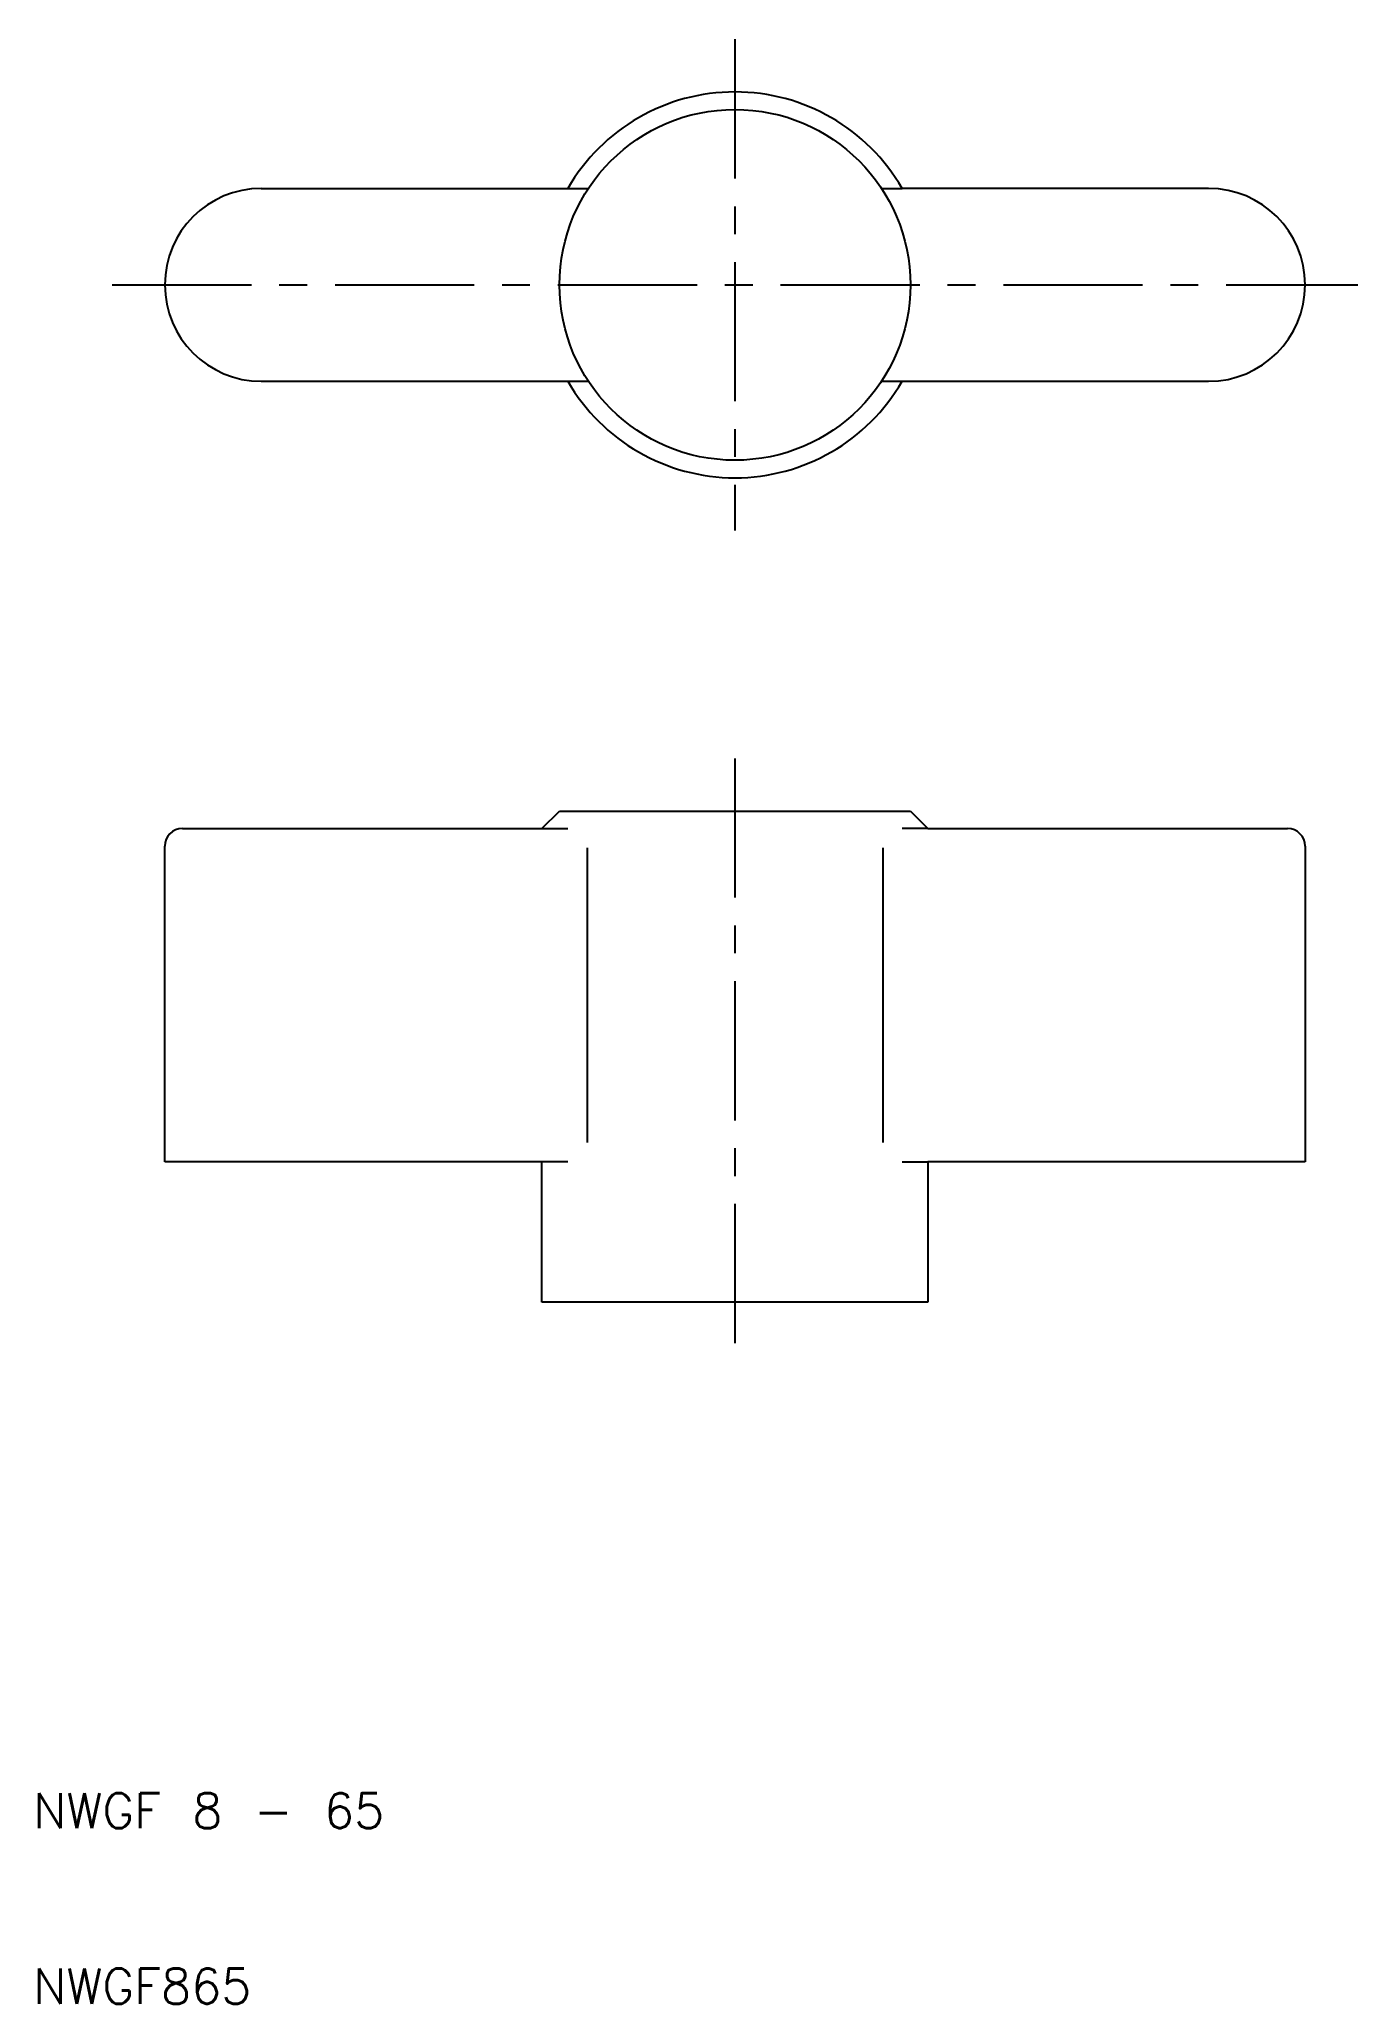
# Model space of a CAD drawing. Extents: x 10 to 86, y 10 to 122.
import ezdxf

# ---------------------------------------------------------------- set-up
doc = ezdxf.new("R2010")
doc.units = 0
doc.header["$LTSCALE"] = 0.25
doc.linetypes.add('CENTER', pattern=[50.8, 31.75, -6.35, 6.35, -6.35])
doc.layers.get('0').update_dxf_attribs({"linetype": 'CONTINUOUS'})
doc.layers.add('CENTER', color=1, linetype='CENTER')
doc.styles.get("Standard").update_dxf_attribs({"font": 'txt.shx', "bigfont": 'extfont.shx'})

msp = doc.modelspace()

# ---------------------------------------------------------------- linework, layer by layer
for p, q in [((23, 113.5), (40.47, 113.5)), ((40.47, 113.5), (41.65, 113.5)), ((58.35, 113.5), (59.53, 113.5)), ((77, 113.5), (59.53, 113.5)), ((23, 102.5), (40.47, 102.5)), ((40.47, 102.5), (41.65, 102.5)), ((58.35, 102.5), (59.53, 102.5)), ((59.53, 102.5), (77, 102.5)), ((39, 77), (40, 78)), ((40, 78), (60, 78)), ((60, 78), (61, 77)), ((18.5, 77), (39, 77)), ((39, 77), (40.47, 77)), ((61, 77), (59.53, 77)), ((61, 77), (81.5, 77)), ((17.5, 58), (17.5, 76)), ((41.57, 75.9), (41.57, 59.1)), ((58.43, 75.9), (58.43, 59.1)), ((82.5, 76), (82.5, 58)), ((39, 58), (17.5, 58)), ((39, 50), (39, 58)), ((40.47, 58), (39, 58)), ((59.53, 58), (61, 58)), ((82.5, 58), (61, 58)), ((61, 58), (61, 50)), ((61, 50), (39, 50))]:
    msp.add_line(p, q)
msp.add_circle((50, 108), 10)
for centre, radius, start, end in [((50, 108), 11, 30, 150), ((23, 108), 5.5, 90, 270), ((77, 108), 5.5, 270, 90), ((50, 108), 11, 210, 330), ((18.5, 76), 1, 90, 180), ((81.5, 76), 1, 0, 90)]:
    msp.add_arc(centre, radius, start, end)
at = {"layer": 'CENTER', "color": 1, "linetype": 'CENTER'}
for p, q in [((50, 122), (50, 94)), ((14.5, 108), (85.5, 108)), ((50, 81), (50, 47))]:
    msp.add_line(p, q, dxfattribs=at)

# ---------------------------------------------------------------- texts
for s, p in [('NWGF 8 - 65', (10, 20)), ('NWGF865', (10, 10))]:
    msp.add_text(s, height=2).set_placement(p)

doc.saveas('drawing.dxf')
